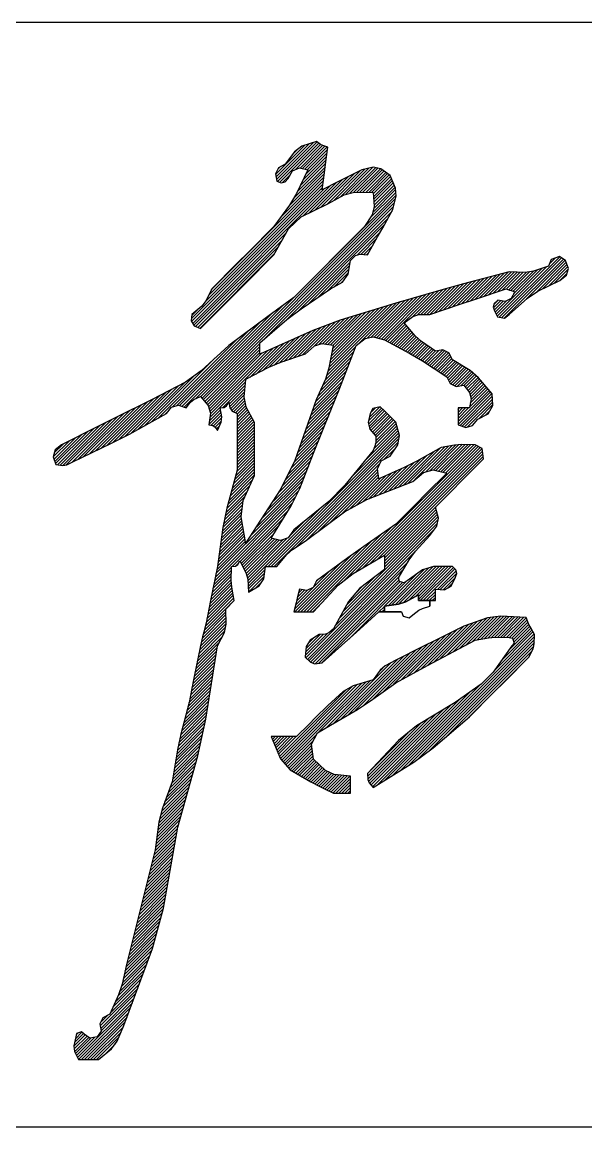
# Model space of a CAD drawing. Extents: x -14785 to 4269, y -25586 to -12228.
# Drawn here: x -12958.16 to -12954.84, y -25559.6 to -25553.1 of the extents above; entities that cross this region are included whole.
import ezdxf

# ---------------------------------------------------------------- set-up
doc = ezdxf.new("R2010")
doc.units = 0
doc.header["$LTSCALE"] = 2000
doc.header["$MEASUREMENT"] = 0
doc.layers.get('0').update_dxf_attribs({"linetype": 'CONTINUOUS'})

# ---------------------------------------------------------------- blocks, each defined once
blk = doc.blocks.new('ZYC')
h = blk.add_hatch()
h.set_pattern_fill('ANSI31', color=256, scale=0.01, style=0)
h.paths.add_polyline_path([(0.191716, 0.193383), (0.190548, 0.202253), (0.193921, 0.209), (0.201718, 0.213388), (0.217472, 0.22272), (0.225169, 0.22774), (0.240061, 0.238394), (0.258667, 0.248519), (0.268004, 0.25352), (0.28674, 0.263401), (0.294628, 0.264902), (0.298717, 0.265243), (0.306745, 0.265068), (0.308789, 0.264548), (0.309735, 0.261709), (0.308412, 0.260067), (0.297475, 0.244701), (0.290436, 0.237662), (0.27507, 0.226725), (0.252355, 0.212968), (0.241647, 0.204333), (0.223391, 0.185047), (0.223622, 0.181464), (0.224421, 0.179466), (0.226725, 0.176712), (0.25062, 0.191577), (0.262092, 0.200013), (0.283406, 0.218389), (0.297409, 0.232393), (0.304411, 0.239395), (0.318415, 0.253398), (0.320906, 0.2583), (0.321641, 0.261237), (0.321749, 0.266735), (0.319516, 0.270611), (0.318508, 0.272625), (0.316748, 0.276738), (0.301969, 0.277631), (0.294072, 0.276555), (0.280072, 0.271736), (0.264068, 0.263734), (0.256066, 0.259733), (0.240061, 0.251731), (0.233868, 0.248283), (0.230965, 0.245742), (0.226725, 0.240061), (0.214987, 0.236586), (0.209117, 0.233284), (0.200051, 0.225058), (0.192716, 0.217722), (0.189048, 0.214055), (0.181713, 0.20672), (0.175712, 0.20672), (0.172711, 0.20672), (0.166709, 0.20672), (0.172241, 0.193666), (0.177845, 0.187261), (0.190049, 0.180046), (0.195383, 0.177379), (0.198051, 0.176045), (0.203385, 0.173378), (0.207386, 0.173378), (0.209387, 0.173378), (0.213388, 0.173378), (0.213388, 0.177379), (0.213388, 0.179379), (0.213388, 0.18338), (0.203895, 0.184399), (0.19865, 0.18682)], flags=17)
h.paths.add_polyline_path([(0.260067, 0.325083), (0.264264, 0.330433), (0.265218, 0.335201), (0.263401, 0.341754), (0.273403, 0.351757), (0.278405, 0.356758), (0.288407, 0.366761), (0.291736, 0.3701), (0.290871, 0.376157), (0.28674, 0.37843), (0.278712, 0.378605), (0.274623, 0.378265), (0.266735, 0.376763), (0.252423, 0.368751), (0.245056, 0.365067), (0.230059, 0.358425), (0.229248, 0.364334), (0.231514, 0.368865), (0.236727, 0.371762), (0.24131, 0.378456), (0.242225, 0.383948), (0.240061, 0.391767), (0.237394, 0.394434), (0.23606, 0.395768), (0.233393, 0.398435), (0.230812, 0.400649), (0.226589, 0.399804), (0.225058, 0.396768), (0.223796, 0.391416), (0.22476, 0.38756), (0.228392, 0.383431), (0.228282, 0.380033), (0.227931, 0.378275), (0.226725, 0.375096), (0.210128, 0.354559), (0.200583, 0.345014), (0.180046, 0.328417), (0.176798, 0.323736), (0.172234, 0.322025), (0.166709, 0.323416), (0.178469, 0.342442), (0.183551, 0.352606), (0.191716, 0.373429), (0.201873, 0.398707), (0.206875, 0.411378), (0.216722, 0.436778), (0.22205, 0.441004), (0.226849, 0.441964), (0.233393, 0.440113), (0.248453, 0.432139), (0.25582, 0.427786), (0.270069, 0.41844), (0.272101, 0.414456), (0.275664, 0.412674), (0.280072, 0.413439), (0.283545, 0.409176), (0.284465, 0.405498), (0.283406, 0.400102), (0.280739, 0.400102), (0.279405, 0.400102), (0.276738, 0.400102), (0.276738, 0.396101), (0.276738, 0.394101), (0.276738, 0.3901), (0.28136, 0.388617), (0.285266, 0.389733), (0.288407, 0.393434), (0.294513, 0.396574), (0.297302, 0.401595), (0.296743, 0.408438), (0.288829, 0.417849), (0.283914, 0.422062), (0.273403, 0.428443), (0.271371, 0.432428), (0.267808, 0.434209), (0.263401, 0.433444), (0.255242, 0.439075), (0.251443, 0.442528), (0.245063, 0.450115), (0.250169, 0.45385), (0.253741, 0.455041), (0.260067, 0.455117), (0.278071, 0.461118), (0.287073, 0.464119), (0.305078, 0.47012), (0.307079, 0.469454), (0.308079, 0.46912), (0.310079, 0.468453), (0.308047, 0.464468), (0.304484, 0.462687), (0.300077, 0.463452), (0.298029, 0.461617), (0.297467, 0.459366), (0.29841, 0.456784), (0.29992, 0.453737), (0.30418, 0.452885), (0.306745, 0.455117), (0.317554, 0.46467), (0.323777, 0.468819), (0.336753, 0.475122), (0.340537, 0.478163), (0.341693, 0.48221), (0.340087, 0.486791), (0.336555, 0.489096), (0.331527, 0.48742), (0.330085, 0.483457), (0.321138, 0.480474), (0.316169, 0.479764), (0.306745, 0.480123), (0.280007, 0.473028), (0.266668, 0.46936), (0.240061, 0.461785), (0.207415, 0.451644), (0.191305, 0.445603), (0.160041, 0.431777), (0.160041, 0.434445), (0.160041, 0.435778), (0.160041, 0.438446), (0.175951, 0.452059), (0.184342, 0.458436), (0.201718, 0.47012), (0.208786, 0.474159), (0.212013, 0.478769), (0.213388, 0.486791), (0.216455, 0.489686), (0.2192, 0.490602), (0.223391, 0.490125), (0.229399, 0.500791), (0.2324, 0.506125), (0.238394, 0.516799), (0.240292, 0.524601), (0.23989, 0.529424), (0.236727, 0.536804), (0.23122, 0.540793), (0.226675, 0.541702), (0.220056, 0.540138), (0.210721, 0.53547), (0.206053, 0.533136), (0.196717, 0.528469), (0.198138, 0.538459), (0.198805, 0.543461), (0.200051, 0.553475), (0.196461, 0.554633), (0.193383, 0.556809), (0.184756, 0.554008), (0.180368, 0.550816), (0.175045, 0.543472), (0.17106, 0.54144), (0.169278, 0.537877), (0.170044, 0.53347), (0.172586, 0.532424), (0.174961, 0.533017), (0.176712, 0.535137), (0.179281, 0.539518), (0.183438, 0.541299), (0.188382, 0.540138), (0.181593, 0.526145), (0.177529, 0.519371), (0.168376, 0.506796), (0.153706, 0.492126), (0.146371, 0.484791), (0.1317, 0.47012), (0.128502, 0.463222), (0.125929, 0.459914), (0.120031, 0.455117), (0.119718, 0.451241), (0.121465, 0.448329), (0.125032, 0.446781), (0.14237, 0.464119), (0.151039, 0.472788), (0.168376, 0.490125), (0.176855, 0.50538), (0.184361, 0.512491), (0.200051, 0.520133), (0.209619, 0.525556), (0.215731, 0.527084), (0.226725, 0.526802), (0.227399, 0.518581), (0.226187, 0.513733), (0.221723, 0.506796), (0.205052, 0.490125), (0.196717, 0.48179), (0.180046, 0.465119), (0.164681, 0.45382), (0.157012, 0.448152), (0.141703, 0.436778), (0.125543, 0.421827), (0.116221, 0.415266), (0.096691, 0.405104), (0.075353, 0.394434), (0.064683, 0.3891), (0.043344, 0.37843), (0.039561, 0.375389), (0.038404, 0.371342), (0.04001, 0.366761), (0.044025, 0.366183), (0.046402, 0.366579), (0.050013, 0.368428), (0.072366, 0.379063), (0.083391, 0.384742), (0.105027, 0.396768), (0.108068, 0.400552), (0.112115, 0.401708), (0.116697, 0.400102), (0.119301, 0.403486), (0.121159, 0.404972), (0.125032, 0.406771), (0.129622, 0.401536), (0.130984, 0.396997), (0.130033, 0.3901), (0.132416, 0.389778), (0.133821, 0.388841), (0.135035, 0.386766), (0.137361, 0.391613), (0.137763, 0.394832), (0.136702, 0.400102), (0.139084, 0.400424), (0.14049, 0.401361), (0.141703, 0.403437), (0.142311, 0.400158), (0.143727, 0.39827), (0.146704, 0.396768), (0.146704, 0.383431), (0.146704, 0.376763), (0.146704, 0.363426), (0.140696, 0.341072), (0.138346, 0.329655), (0.135035, 0.306745), (0.132367, 0.293408), (0.131034, 0.28674), (0.128366, 0.273403), (0.127033, 0.268069), (0.126366, 0.265401), (0.125032, 0.260067), (0.122365, 0.24673), (0.121031, 0.240061), (0.118364, 0.226725), (0.11356, 0.208243), (0.111552, 0.198873), (0.108361, 0.180046), (0.102725, 0.164542), (0.100682, 0.156368), (0.098359, 0.140036), (0.09169, 0.113362), (0.088356, 0.100026), (0.081688, 0.073352), (0.078954, 0.060999), (0.07691, 0.054867), (0.071685, 0.043344), (0.0677, 0.041312), (0.065919, 0.037749), (0.066684, 0.033342), (0.064309, 0.030053), (0.059994, 0.029334), (0.056681, 0.031675), (0.055039, 0.032998), (0.0522, 0.032051), (0.05168, 0.030008), (0.050619, 0.024737), (0.051021, 0.021518), (0.053347, 0.016671), (0.058015, 0.016671), (0.060349, 0.016671), (0.065017, 0.016671), (0.072748, 0.023017), (0.076093, 0.027477), (0.08002, 0.036676), (0.096852, 0.082021), (0.10329, 0.105741), (0.111695, 0.153373), (0.123489, 0.195437), (0.128188, 0.21692), (0.135035, 0.260067), (0.139151, 0.267954), (0.14028, 0.272845), (0.140036, 0.281739), (0.142036, 0.283739), (0.143037, 0.28474), (0.145037, 0.28674), (0.143542, 0.294629), (0.143202, 0.298717), (0.14337, 0.306745), (0.145753, 0.307067), (0.147158, 0.308004), (0.148371, 0.310079), (0.151852, 0.30332), (0.152939, 0.299332), (0.153373, 0.291741), (0.1596, 0.295381), (0.16241, 0.299597), (0.163375, 0.306745), (0.166043, 0.306745), (0.167376, 0.306745), (0.170044, 0.306745), (0.175842, 0.313591), (0.179298, 0.316701), (0.186714, 0.321749), (0.209947, 0.339025), (0.223075, 0.346279), (0.250064, 0.356758), (0.256309, 0.362147), (0.262023, 0.363575), (0.270069, 0.361759), (0.258066, 0.349756), (0.252065, 0.343755), (0.240061, 0.331752), (0.221278, 0.318573), (0.211941, 0.311904), (0.193383, 0.29841), (0.19135, 0.294425), (0.187788, 0.292643), (0.18338, 0.293408), (0.182047, 0.288074), (0.18138, 0.285406), (0.180046, 0.280072), (0.184714, 0.280072), (0.187048, 0.280072), (0.191716, 0.280072), (0.206195, 0.295761), (0.214909, 0.302731), (0.233393, 0.313414), (0.233393, 0.310079), (0.233393, 0.308412), (0.233393, 0.305078), (0.218728, 0.293893), (0.212196, 0.286272), (0.203385, 0.270069), (0.200631, 0.267765), (0.198634, 0.266966), (0.19505, 0.266735), (0.189666, 0.263481), (0.18728, 0.259664), (0.186714, 0.253398), (0.189781, 0.250503), (0.192527, 0.249588), (0.196717, 0.250064), (0.210088, 0.262029), (0.216756, 0.268031), (0.230059, 0.280072), (0.233393, 0.280072), (0.233393, 0.283406), (0.241741, 0.284611), (0.245996, 0.286029), (0.253398, 0.290074), (0.253398, 0.288741), (0.253398, 0.28674), (0.260067, 0.28674), (0.263401, 0.28674), (0.263401, 0.289407), (0.263401, 0.290741), (0.263401, 0.293408), (0.268765, 0.293057), (0.27265, 0.295276), (0.27507, 0.300077), (0.276013, 0.302659), (0.275451, 0.30491), (0.273403, 0.306745), (0.262225, 0.306789), (0.255894, 0.30481), (0.24673, 0.29841), (0.245088, 0.297087), (0.242248, 0.298033), (0.241729, 0.300077), (0.247981, 0.31079), (0.251728, 0.3159)])
h.paths.add_polyline_path([(0.172311, 0.351862), (0.151706, 0.320082), (0.148813, 0.335949), (0.149997, 0.345425), (0.156707, 0.360092), (0.156707, 0.372762), (0.156707, 0.379097), (0.156707, 0.391767), (0.151817, 0.400719), (0.150635, 0.406629), (0.151706, 0.416773), (0.165234, 0.42378), (0.172311, 0.426813), (0.186714, 0.431777), (0.191949, 0.436367), (0.196489, 0.437729), (0.203385, 0.436778), (0.200919, 0.423723), (0.198862, 0.417208), (0.193383, 0.405104), (0.180884, 0.369351)], flags=16)
for p, q in [((0.184756, 0.554008), (0.180368, 0.550816)), ((0.193383, 0.556809), (0.184756, 0.554008)), ((0.195818, 0.555087), (0.193383, 0.556809)), ((0.197213, 0.55439), (0.195818, 0.555087)), ((0.200051, 0.553475), (0.197213, 0.55439)), ((0.198805, 0.543461), (0.200051, 0.553475)), ((0.180368, 0.550816), (0.175045, 0.543472)), ((0.17106, 0.54144), (0.169278, 0.537877)), ((0.175045, 0.543472), (0.17106, 0.54144)), ((0.176712, 0.535137), (0.179281, 0.539518)), ((0.179281, 0.539518), (0.183438, 0.541299)), ((0.188382, 0.540138), (0.181593, 0.526145)), ((0.183438, 0.541299), (0.188382, 0.540138)), ((0.198138, 0.538459), (0.198805, 0.543461)), ((0.220056, 0.540138), (0.210721, 0.53547)), ((0.226675, 0.541702), (0.220056, 0.540138)), ((0.23122, 0.540793), (0.226675, 0.541702)), ((0.236727, 0.536804), (0.23122, 0.540793)), ((0.169278, 0.537877), (0.170044, 0.53347)), ((0.170044, 0.53347), (0.172586, 0.532424)), ((0.172586, 0.532424), (0.174961, 0.533017)), ((0.174961, 0.533017), (0.176712, 0.535137)), ((0.196717, 0.528469), (0.198138, 0.538459)), ((0.206053, 0.533136), (0.196717, 0.528469)), ((0.210721, 0.53547), (0.206053, 0.533136)), ((0.23989, 0.529424), (0.236727, 0.536804)), ((0.209619, 0.525556), (0.215731, 0.527084)), ((0.215731, 0.527084), (0.226725, 0.526802)), ((0.226725, 0.526802), (0.227399, 0.518581)), ((0.240292, 0.524601), (0.23989, 0.529424)), ((0.181593, 0.526145), (0.177529, 0.519371)), ((0.184361, 0.512491), (0.200051, 0.520133)), ((0.200051, 0.520133), (0.209619, 0.525556)), ((0.238394, 0.516799), (0.240292, 0.524601)), ((0.177529, 0.519371), (0.168376, 0.506796)), ((0.226187, 0.513733), (0.221723, 0.506796)), ((0.227399, 0.518581), (0.226187, 0.513733)), ((0.2324, 0.506125), (0.238394, 0.516799)), ((0.176855, 0.50538), (0.184361, 0.512491)), ((0.168376, 0.506796), (0.153706, 0.492126)), ((0.168376, 0.490125), (0.176855, 0.50538)), ((0.221723, 0.506796), (0.205052, 0.490125)), ((0.223391, 0.490125), (0.229399, 0.500791)), ((0.229399, 0.500791), (0.2324, 0.506125)), ((0.153706, 0.492126), (0.146371, 0.484791)), ((0.151039, 0.472788), (0.168376, 0.490125)), ((0.205052, 0.490125), (0.196717, 0.48179)), ((0.213388, 0.486791), (0.216455, 0.489686)), ((0.216455, 0.489686), (0.2192, 0.490602)), ((0.2192, 0.490602), (0.223391, 0.490125)), ((0.336555, 0.489096), (0.331527, 0.48742)), ((0.340087, 0.486791), (0.336555, 0.489096)), ((0.146371, 0.484791), (0.1317, 0.47012)), ((0.196717, 0.48179), (0.180046, 0.465119)), ((0.212013, 0.478769), (0.213388, 0.486791)), ((0.330085, 0.483457), (0.321138, 0.480474)), ((0.331527, 0.48742), (0.330085, 0.483457)), ((0.341693, 0.48221), (0.340087, 0.486791)), ((0.340537, 0.478163), (0.341693, 0.48221)), ((0.208786, 0.474159), (0.212013, 0.478769)), ((0.306745, 0.480123), (0.280007, 0.473028)), ((0.316169, 0.479764), (0.306745, 0.480123)), ((0.321138, 0.480474), (0.316169, 0.479764)), ((0.323777, 0.468819), (0.336753, 0.475122)), ((0.336753, 0.475122), (0.340537, 0.478163)), ((0.1317, 0.47012), (0.128502, 0.463222)), ((0.14237, 0.464119), (0.151039, 0.472788)), ((0.184342, 0.458436), (0.201718, 0.47012)), ((0.201718, 0.47012), (0.208786, 0.474159)), ((0.266668, 0.46936), (0.240061, 0.461785)), ((0.280007, 0.473028), (0.266668, 0.46936)), ((0.287073, 0.464119), (0.305078, 0.47012)), ((0.305078, 0.47012), (0.307079, 0.469454)), ((0.307079, 0.469454), (0.308079, 0.46912)), ((0.310079, 0.468453), (0.308047, 0.464468)), ((0.308079, 0.46912), (0.310079, 0.468453)), ((0.317554, 0.46467), (0.323777, 0.468819)), ((0.125032, 0.446781), (0.14237, 0.464119)), ((0.128502, 0.463222), (0.125929, 0.459914)), ((0.180046, 0.465119), (0.164681, 0.45382)), ((0.240061, 0.461785), (0.207415, 0.451644)), ((0.278071, 0.461118), (0.287073, 0.464119)), ((0.298029, 0.461617), (0.297467, 0.459366)), ((0.300077, 0.463452), (0.298029, 0.461617)), ((0.304484, 0.462687), (0.300077, 0.463452)), ((0.308047, 0.464468), (0.304484, 0.462687)), ((0.306745, 0.455117), (0.317554, 0.46467)), ((0.120031, 0.455117), (0.119718, 0.451241)), ((0.125929, 0.459914), (0.120031, 0.455117)), ((0.175951, 0.452059), (0.184342, 0.458436)), ((0.250169, 0.45385), (0.253741, 0.455041)), ((0.253741, 0.455041), (0.260067, 0.455117)), ((0.260067, 0.455117), (0.278071, 0.461118)), ((0.297467, 0.459366), (0.29841, 0.456784)), ((0.29841, 0.456784), (0.29992, 0.453737)), ((0.30418, 0.452885), (0.306745, 0.455117)), ((0.119718, 0.451241), (0.121465, 0.448329)), ((0.164681, 0.45382), (0.157012, 0.448152)), ((0.160041, 0.438446), (0.175951, 0.452059)), ((0.207415, 0.451644), (0.191305, 0.445603)), ((0.245063, 0.450115), (0.250169, 0.45385)), ((0.251443, 0.442528), (0.245063, 0.450115)), ((0.29992, 0.453737), (0.30418, 0.452885)), ((0.121465, 0.448329), (0.125032, 0.446781)), ((0.157012, 0.448152), (0.141703, 0.436778)), ((0.191305, 0.445603), (0.160041, 0.431777)), ((0.255242, 0.439075), (0.251443, 0.442528)), ((0.141703, 0.436778), (0.125543, 0.421827)), ((0.160041, 0.435778), (0.160041, 0.438446)), ((0.160041, 0.434445), (0.160041, 0.435778)), ((0.191949, 0.436367), (0.186714, 0.431777)), ((0.196489, 0.437729), (0.191949, 0.436367)), ((0.203385, 0.436778), (0.196489, 0.437729)), ((0.200919, 0.423723), (0.203385, 0.436778)), ((0.206875, 0.411378), (0.216722, 0.436778)), ((0.216722, 0.436778), (0.22205, 0.441004)), ((0.22205, 0.441004), (0.226849, 0.441964)), ((0.226849, 0.441964), (0.233393, 0.440113)), ((0.233393, 0.440113), (0.248453, 0.432139)), ((0.263401, 0.433444), (0.255242, 0.439075)), ((0.160041, 0.431777), (0.160041, 0.434445)), ((0.186714, 0.431777), (0.172311, 0.426813)), ((0.248453, 0.432139), (0.25582, 0.427786)), ((0.267808, 0.434209), (0.263401, 0.433444)), ((0.271371, 0.432428), (0.267808, 0.434209)), ((0.273403, 0.428443), (0.271371, 0.432428)), ((0.165234, 0.42378), (0.151706, 0.416773)), ((0.172311, 0.426813), (0.165234, 0.42378)), ((0.198862, 0.417208), (0.200919, 0.423723)), ((0.25582, 0.427786), (0.270069, 0.41844)), ((0.283914, 0.422062), (0.273403, 0.428443)), ((0.125543, 0.421827), (0.116221, 0.415266)), ((0.151706, 0.416773), (0.150635, 0.406629)), ((0.193383, 0.405104), (0.198862, 0.417208)), ((0.270069, 0.41844), (0.272101, 0.414456)), ((0.288829, 0.417849), (0.283914, 0.422062)), ((0.296743, 0.408438), (0.288829, 0.417849)), ((0.116221, 0.415266), (0.096691, 0.405104)), ((0.201873, 0.398707), (0.206875, 0.411378)), ((0.272101, 0.414456), (0.275664, 0.412674)), ((0.275664, 0.412674), (0.280072, 0.413439)), ((0.280072, 0.413439), (0.283545, 0.409176)), ((0.096691, 0.405104), (0.075353, 0.394434)), ((0.116697, 0.400102), (0.119301, 0.403486)), ((0.119301, 0.403486), (0.121159, 0.404972)), ((0.121159, 0.404972), (0.125032, 0.406771)), ((0.125032, 0.406771), (0.129622, 0.401536)), ((0.14049, 0.401361), (0.141703, 0.403437)), ((0.141703, 0.403437), (0.142311, 0.400158)), ((0.150635, 0.406629), (0.151817, 0.400719)), ((0.180884, 0.369351), (0.193383, 0.405104)), ((0.284465, 0.405498), (0.283406, 0.400102)), ((0.283545, 0.409176), (0.284465, 0.405498)), ((0.297302, 0.401595), (0.296743, 0.408438)), ((0.083391, 0.384742), (0.105027, 0.396768)), ((0.105027, 0.396768), (0.108068, 0.400552)), ((0.108068, 0.400552), (0.112115, 0.401708)), ((0.112115, 0.401708), (0.116697, 0.400102)), ((0.129622, 0.401536), (0.130984, 0.396997)), ((0.130984, 0.396997), (0.130033, 0.3901)), ((0.136702, 0.400102), (0.139084, 0.400424)), ((0.137763, 0.394832), (0.136702, 0.400102)), ((0.139084, 0.400424), (0.14049, 0.401361)), ((0.142311, 0.400158), (0.143727, 0.39827)), ((0.143727, 0.39827), (0.146704, 0.396768)), ((0.146704, 0.396768), (0.146704, 0.383431)), ((0.151817, 0.400719), (0.156707, 0.391767)), ((0.191716, 0.373429), (0.201873, 0.398707)), ((0.225058, 0.396768), (0.223796, 0.391416)), ((0.226589, 0.399804), (0.225058, 0.396768)), ((0.230812, 0.400649), (0.226589, 0.399804)), ((0.233393, 0.398435), (0.230812, 0.400649)), ((0.23606, 0.395768), (0.233393, 0.398435)), ((0.279405, 0.400102), (0.276738, 0.400102)), ((0.276738, 0.400102), (0.276738, 0.396101)), ((0.280739, 0.400102), (0.279405, 0.400102)), ((0.283406, 0.400102), (0.280739, 0.400102)), ((0.288407, 0.393434), (0.294513, 0.396574)), ((0.294513, 0.396574), (0.297302, 0.401595)), ((0.075353, 0.394434), (0.064683, 0.3891)), ((0.130033, 0.3901), (0.132416, 0.389778)), ((0.135035, 0.386766), (0.137361, 0.391613)), ((0.137361, 0.391613), (0.137763, 0.394832)), ((0.156707, 0.391767), (0.156707, 0.379097)), ((0.223796, 0.391416), (0.22476, 0.38756)), ((0.237394, 0.394434), (0.23606, 0.395768)), ((0.240061, 0.391767), (0.237394, 0.394434)), ((0.242225, 0.383948), (0.240061, 0.391767)), ((0.276738, 0.396101), (0.276738, 0.394101)), ((0.276738, 0.394101), (0.276738, 0.3901)), ((0.276738, 0.3901), (0.28136, 0.388617)), ((0.285266, 0.389733), (0.288407, 0.393434)), ((0.064683, 0.3891), (0.043344, 0.37843)), ((0.072366, 0.379063), (0.083391, 0.384742)), ((0.132416, 0.389778), (0.133821, 0.388841)), ((0.133821, 0.388841), (0.135035, 0.386766)), ((0.22476, 0.38756), (0.228392, 0.383431)), ((0.24131, 0.378456), (0.242225, 0.383948)), ((0.28136, 0.388617), (0.285266, 0.389733)), ((0.043344, 0.37843), (0.039561, 0.375389)), ((0.050013, 0.368428), (0.072366, 0.379063)), ((0.146704, 0.383431), (0.146704, 0.376763)), ((0.156707, 0.379097), (0.156707, 0.372762)), ((0.227931, 0.378275), (0.226725, 0.375096)), ((0.228282, 0.380033), (0.227931, 0.378275)), ((0.228392, 0.383431), (0.228282, 0.380033)), ((0.236727, 0.371762), (0.24131, 0.378456)), ((0.274623, 0.378265), (0.266735, 0.376763)), ((0.278712, 0.378605), (0.274623, 0.378265)), ((0.28674, 0.37843), (0.278712, 0.378605)), ((0.290871, 0.376157), (0.28674, 0.37843)), ((0.039561, 0.375389), (0.038404, 0.371342)), ((0.038404, 0.371342), (0.04001, 0.366761)), ((0.146704, 0.376763), (0.146704, 0.363426)), ((0.156707, 0.372762), (0.156707, 0.360092)), ((0.183551, 0.352606), (0.191716, 0.373429)), ((0.226725, 0.375096), (0.210128, 0.354559)), ((0.231514, 0.368865), (0.236727, 0.371762)), ((0.266735, 0.376763), (0.252423, 0.368751)), ((0.291736, 0.3701), (0.290871, 0.376157)), ((0.04001, 0.366761), (0.044025, 0.366183)), ((0.044025, 0.366183), (0.046402, 0.366579)), ((0.046402, 0.366579), (0.050013, 0.368428)), ((0.172311, 0.351862), (0.180884, 0.369351)), ((0.229248, 0.364334), (0.231514, 0.368865)), ((0.230059, 0.358425), (0.229248, 0.364334)), ((0.245056, 0.365067), (0.230059, 0.358425)), ((0.252423, 0.368751), (0.245056, 0.365067)), ((0.278405, 0.356758), (0.288407, 0.366761)), ((0.288407, 0.366761), (0.291736, 0.3701)), ((0.146704, 0.363426), (0.140696, 0.341072)), ((0.156707, 0.360092), (0.149997, 0.345425)), ((0.250064, 0.356758), (0.256309, 0.362147)), ((0.256309, 0.362147), (0.262023, 0.363575)), ((0.270069, 0.361759), (0.258066, 0.349756)), ((0.262023, 0.363575), (0.270069, 0.361759)), ((0.151706, 0.320082), (0.172311, 0.351862)), ((0.178469, 0.342442), (0.183551, 0.352606)), ((0.210128, 0.354559), (0.200583, 0.345014)), ((0.223075, 0.346279), (0.250064, 0.356758)), ((0.263401, 0.341754), (0.273403, 0.351757)), ((0.273403, 0.351757), (0.278405, 0.356758)), ((0.149997, 0.345425), (0.148813, 0.335949)), ((0.200583, 0.345014), (0.180046, 0.328417)), ((0.209947, 0.339025), (0.223075, 0.346279)), ((0.258066, 0.349756), (0.252065, 0.343755)), ((0.140696, 0.341072), (0.138346, 0.329655)), ((0.166709, 0.323416), (0.178469, 0.342442)), ((0.186714, 0.321749), (0.209947, 0.339025)), ((0.252065, 0.343755), (0.240061, 0.331752)), ((0.265218, 0.335201), (0.263401, 0.341754)), ((0.148813, 0.335949), (0.151706, 0.320082)), ((0.240061, 0.331752), (0.221278, 0.318573)), ((0.264264, 0.330433), (0.265218, 0.335201)), ((0.138346, 0.329655), (0.135035, 0.306745)), ((0.180046, 0.328417), (0.176798, 0.323736)), ((0.251728, 0.3159), (0.260067, 0.325083)), ((0.260067, 0.325083), (0.264264, 0.330433)), ((0.172234, 0.322025), (0.166709, 0.323416)), ((0.176798, 0.323736), (0.172234, 0.322025)), ((0.179298, 0.316701), (0.186714, 0.321749)), ((0.221278, 0.318573), (0.211941, 0.311904)), ((0.170044, 0.306745), (0.175842, 0.313591)), ((0.175842, 0.313591), (0.179298, 0.316701)), ((0.214909, 0.302731), (0.233393, 0.313414)), ((0.233393, 0.313414), (0.233393, 0.310079)), ((0.247981, 0.31079), (0.251728, 0.3159)), ((0.135035, 0.306745), (0.132367, 0.293408)), ((0.143202, 0.298717), (0.14337, 0.306745)), ((0.14337, 0.306745), (0.145753, 0.307067)), ((0.145753, 0.307067), (0.147158, 0.308004)), ((0.147158, 0.308004), (0.148371, 0.310079)), ((0.148371, 0.310079), (0.151852, 0.30332)), ((0.16241, 0.299597), (0.163375, 0.306745)), ((0.163375, 0.306745), (0.166043, 0.306745)), ((0.166043, 0.306745), (0.167376, 0.306745)), ((0.167376, 0.306745), (0.170044, 0.306745)), ((0.211941, 0.311904), (0.193383, 0.29841)), ((0.233393, 0.310079), (0.233393, 0.308412)), ((0.233393, 0.308412), (0.233393, 0.305078)), ((0.241729, 0.300077), (0.247981, 0.31079)), ((0.262225, 0.306789), (0.255894, 0.30481)), ((0.273403, 0.306745), (0.262225, 0.306789)), ((0.275451, 0.30491), (0.273403, 0.306745)), ((0.151852, 0.30332), (0.152939, 0.299332)), ((0.152939, 0.299332), (0.153373, 0.291741)), ((0.1596, 0.295381), (0.16241, 0.299597)), ((0.206195, 0.295761), (0.214909, 0.302731)), ((0.233393, 0.305078), (0.218728, 0.293893)), ((0.242248, 0.298033), (0.241729, 0.300077)), ((0.255894, 0.30481), (0.24673, 0.29841)), ((0.27265, 0.295276), (0.27507, 0.300077)), ((0.27507, 0.300077), (0.276013, 0.302659)), ((0.276013, 0.302659), (0.275451, 0.30491)), ((0.132367, 0.293408), (0.131034, 0.28674)), ((0.143542, 0.294629), (0.143202, 0.298717)), ((0.145037, 0.28674), (0.143542, 0.294629)), ((0.153373, 0.291741), (0.1596, 0.295381)), ((0.18338, 0.293408), (0.182047, 0.288074)), ((0.187788, 0.292643), (0.18338, 0.293408)), ((0.19135, 0.294425), (0.187788, 0.292643)), ((0.193383, 0.29841), (0.19135, 0.294425)), ((0.191716, 0.280072), (0.206195, 0.295761)), ((0.218728, 0.293893), (0.212196, 0.286272)), ((0.245088, 0.297087), (0.242248, 0.298033)), ((0.24673, 0.29841), (0.245088, 0.297087)), ((0.263401, 0.290741), (0.263401, 0.293408)), ((0.263401, 0.293408), (0.268765, 0.293057)), ((0.268765, 0.293057), (0.27265, 0.295276)), ((0.131034, 0.28674), (0.128366, 0.273403)), ((0.143037, 0.28474), (0.145037, 0.28674)), ((0.182047, 0.288074), (0.18138, 0.285406)), ((0.212196, 0.286272), (0.203385, 0.270069)), ((0.241741, 0.284611), (0.245996, 0.286029)), ((0.245996, 0.286029), (0.241741, 0.284611)), ((0.245996, 0.286029), (0.253398, 0.290074)), ((0.253398, 0.290074), (0.245996, 0.286029)), ((0.253398, 0.290074), (0.253398, 0.288741)), ((0.253398, 0.288741), (0.253398, 0.290074)), ((0.253398, 0.288741), (0.253398, 0.288074)), ((0.253398, 0.288074), (0.253398, 0.288741)), ((0.253398, 0.288074), (0.253398, 0.28674)), ((0.253398, 0.28674), (0.253398, 0.288074)), ((0.253398, 0.28674), (0.263401, 0.28674)), ((0.263401, 0.28674), (0.253398, 0.28674)), ((0.253398, 0.28674), (0.263401, 0.28674)), ((0.260067, 0.28674), (0.253398, 0.28674)), ((0.253398, 0.28674), (0.260067, 0.28674)), ((0.260067, 0.28674), (0.253398, 0.28674)), ((0.260067, 0.283406), (0.260067, 0.28674)), ((0.260067, 0.28674), (0.260067, 0.283406)), ((0.260067, 0.283406), (0.260067, 0.28674)), ((0.263401, 0.289407), (0.263401, 0.290741)), ((0.263401, 0.28674), (0.263401, 0.289407)), ((0.140036, 0.281739), (0.142036, 0.283739)), ((0.14028, 0.272845), (0.140036, 0.281739)), ((0.142036, 0.283739), (0.143037, 0.28474)), ((0.18138, 0.285406), (0.180046, 0.280072)), ((0.180046, 0.280072), (0.184714, 0.280072)), ((0.184714, 0.280072), (0.187048, 0.280072)), ((0.187048, 0.280072), (0.191716, 0.280072)), ((0.216756, 0.268031), (0.230059, 0.280072)), ((0.230059, 0.280072), (0.233393, 0.280072)), ((0.233393, 0.280072), (0.230059, 0.280072)), ((0.230059, 0.280072), (0.233393, 0.280072)), ((0.233393, 0.283406), (0.241741, 0.284611)), ((0.241741, 0.284611), (0.233393, 0.283406)), ((0.233393, 0.280072), (0.233393, 0.283406)), ((0.233393, 0.283406), (0.233393, 0.280072)), ((0.233393, 0.280072), (0.233393, 0.283406)), ((0.233393, 0.283406), (0.233393, 0.280072)), ((0.233393, 0.280072), (0.233393, 0.283406)), ((0.233393, 0.283406), (0.233393, 0.280072)), ((0.233393, 0.280072), (0.243396, 0.280072)), ((0.243396, 0.280072), (0.233393, 0.280072)), ((0.233393, 0.280072), (0.243396, 0.280072)), ((0.243396, 0.280072), (0.244426, 0.277523)), ((0.250064, 0.278405), (0.253686, 0.28103)), ((0.253686, 0.28103), (0.255793, 0.282083)), ((0.255793, 0.282083), (0.260067, 0.283406)), ((0.128366, 0.273403), (0.127033, 0.268069)), ((0.244426, 0.277523), (0.247955, 0.27664)), ((0.247955, 0.27664), (0.250064, 0.278405)), ((0.294072, 0.276555), (0.280072, 0.271736)), ((0.301969, 0.277631), (0.294072, 0.276555)), ((0.316748, 0.276738), (0.301969, 0.277631)), ((0.318508, 0.272625), (0.316748, 0.276738)), ((0.127033, 0.268069), (0.126366, 0.265401)), ((0.135035, 0.260067), (0.139151, 0.267954)), ((0.139151, 0.267954), (0.14028, 0.272845)), ((0.19505, 0.266735), (0.189666, 0.263481)), ((0.198634, 0.266966), (0.19505, 0.266735)), ((0.200631, 0.267765), (0.198634, 0.266966)), ((0.203385, 0.270069), (0.200631, 0.267765)), ((0.210088, 0.262029), (0.216756, 0.268031)), ((0.280072, 0.271736), (0.264068, 0.263734)), ((0.319516, 0.270611), (0.318508, 0.272625)), ((0.321749, 0.266735), (0.319516, 0.270611)), ((0.321641, 0.261237), (0.321749, 0.266735)), ((0.125032, 0.260067), (0.122365, 0.24673)), ((0.126366, 0.265401), (0.125032, 0.260067)), ((0.128188, 0.21692), (0.135035, 0.260067)), ((0.189666, 0.263481), (0.18728, 0.259664)), ((0.196717, 0.250064), (0.210088, 0.262029)), ((0.264068, 0.263734), (0.256066, 0.259733)), ((0.268004, 0.25352), (0.28674, 0.263401)), ((0.28674, 0.263401), (0.294628, 0.264902)), ((0.294628, 0.264902), (0.298717, 0.265243)), ((0.308412, 0.260067), (0.297475, 0.244701)), ((0.298717, 0.265243), (0.306745, 0.265068)), ((0.306745, 0.265068), (0.308789, 0.264548)), ((0.309735, 0.261709), (0.308412, 0.260067)), ((0.308789, 0.264548), (0.309735, 0.261709)), ((0.320906, 0.2583), (0.321641, 0.261237)), ((0.18728, 0.259664), (0.186714, 0.253398)), ((0.256066, 0.259733), (0.240061, 0.251731)), ((0.258667, 0.248519), (0.268004, 0.25352)), ((0.318415, 0.253398), (0.320906, 0.2583)), ((0.186714, 0.253398), (0.189781, 0.250503)), ((0.189781, 0.250503), (0.192527, 0.249588)), ((0.192527, 0.249588), (0.196717, 0.250064)), ((0.233868, 0.248283), (0.230965, 0.245742)), ((0.240061, 0.251731), (0.233868, 0.248283)), ((0.240061, 0.238394), (0.258667, 0.248519)), ((0.304411, 0.239395), (0.318415, 0.253398)), ((0.122365, 0.24673), (0.121031, 0.240061)), ((0.230965, 0.245742), (0.226725, 0.240061)), ((0.297475, 0.244701), (0.290436, 0.237662)), ((0.121031, 0.240061), (0.118364, 0.226725)), ((0.214987, 0.236586), (0.209117, 0.233284)), ((0.226725, 0.240061), (0.214987, 0.236586)), ((0.225169, 0.22774), (0.240061, 0.238394)), ((0.290436, 0.237662), (0.27507, 0.226725)), ((0.297409, 0.232393), (0.304411, 0.239395)), ((0.209117, 0.233284), (0.200051, 0.225058)), ((0.217472, 0.22272), (0.225169, 0.22774)), ((0.283406, 0.218389), (0.297409, 0.232393)), ((0.118364, 0.226725), (0.11356, 0.208243)), ((0.200051, 0.225058), (0.192716, 0.217722)), ((0.201718, 0.213388), (0.217472, 0.22272)), ((0.27507, 0.226725), (0.252355, 0.212968)), ((0.123489, 0.195437), (0.128188, 0.21692)), ((0.192716, 0.217722), (0.189048, 0.214055)), ((0.262092, 0.200013), (0.283406, 0.218389)), ((0.11356, 0.208243), (0.111552, 0.198873)), ((0.189048, 0.214055), (0.181713, 0.20672)), ((0.190548, 0.202253), (0.193921, 0.209)), ((0.193921, 0.209), (0.201718, 0.213388)), ((0.252355, 0.212968), (0.241647, 0.204333)), ((0.172711, 0.20672), (0.166709, 0.20672)), ((0.166709, 0.20672), (0.172241, 0.193666)), ((0.175712, 0.20672), (0.172711, 0.20672)), ((0.181713, 0.20672), (0.175712, 0.20672)), ((0.191716, 0.193383), (0.190548, 0.202253)), ((0.241647, 0.204333), (0.223391, 0.185047)), ((0.111552, 0.198873), (0.108361, 0.180046)), ((0.111695, 0.153373), (0.123489, 0.195437)), ((0.25062, 0.191577), (0.262092, 0.200013)), ((0.172241, 0.193666), (0.177845, 0.187261)), ((0.19865, 0.18682), (0.191716, 0.193383)), ((0.226725, 0.176712), (0.25062, 0.191577)), ((0.177845, 0.187261), (0.190049, 0.180046)), ((0.203895, 0.184399), (0.19865, 0.18682)), ((0.213388, 0.18338), (0.203895, 0.184399)), ((0.213388, 0.179379), (0.213388, 0.18338)), ((0.223391, 0.185047), (0.223622, 0.181464)), ((0.108361, 0.180046), (0.102725, 0.164542)), ((0.190049, 0.180046), (0.195383, 0.177379)), ((0.195383, 0.177379), (0.198051, 0.176045)), ((0.198051, 0.176045), (0.203385, 0.173378)), ((0.213388, 0.177379), (0.213388, 0.179379)), ((0.213388, 0.173378), (0.213388, 0.177379)), ((0.223622, 0.181464), (0.224421, 0.179466)), ((0.224421, 0.179466), (0.226725, 0.176712)), ((0.203385, 0.173378), (0.207386, 0.173378)), ((0.207386, 0.173378), (0.209387, 0.173378)), ((0.209387, 0.173378), (0.213388, 0.173378)), ((0.102725, 0.164542), (0.100682, 0.156368)), ((0.100682, 0.156368), (0.098359, 0.140036)), ((0.10329, 0.105741), (0.111695, 0.153373)), ((0.098359, 0.140036), (0.09169, 0.113362)), ((0.09169, 0.113362), (0.088356, 0.100026)), ((0.096852, 0.082021), (0.10329, 0.105741)), ((0.088356, 0.100026), (0.081688, 0.073352)), ((0.08002, 0.036676), (0.096852, 0.082021)), ((0.081688, 0.073352), (0.078954, 0.060999)), ((0.078954, 0.060999), (0.07691, 0.054867)), ((0.07691, 0.054867), (0.071685, 0.043344)), ((0.0677, 0.041312), (0.065919, 0.037749)), ((0.071685, 0.043344), (0.0677, 0.041312)), ((0.055039, 0.032998), (0.0522, 0.032051)), ((0.056681, 0.031675), (0.055039, 0.032998)), ((0.066684, 0.033342), (0.064309, 0.030053)), ((0.065919, 0.037749), (0.066684, 0.033342)), ((0.076093, 0.027477), (0.08002, 0.036676)), ((0.05168, 0.030008), (0.050619, 0.024737)), ((0.0522, 0.032051), (0.05168, 0.030008)), ((0.059994, 0.029334), (0.056681, 0.031675)), ((0.064309, 0.030053), (0.059994, 0.029334)), ((0.072748, 0.023017), (0.076093, 0.027477)), ((0.050619, 0.024737), (0.051021, 0.021518)), ((0.051021, 0.021518), (0.053347, 0.016671)), ((0.065017, 0.016671), (0.072748, 0.023017)), ((0.053347, 0.016671), (0.058015, 0.016671)), ((0.058015, 0.016671), (0.060349, 0.016671)), ((0.060349, 0.016671), (0.065017, 0.016671))]:
    blk.add_line(p, q)

msp = doc.modelspace()

# ---------------------------------------------------------------- linework, layer by layer
for p, q in [((-12976.9601, -25553.1039), (-12921.9601, -25553.1039)), ((-12976.9601, -25559.6039), (-12921.9601, -25559.6039))]:
    msp.add_line(p, q)

# ---------------------------------------------------------------- block references
at = {"xscale": 10, "yscale": 10, "zscale": 10}
msp.add_blockref('ZYC', (-12958.3559, -25559.3748), dxfattribs=at)

doc.saveas('drawing.dxf')
